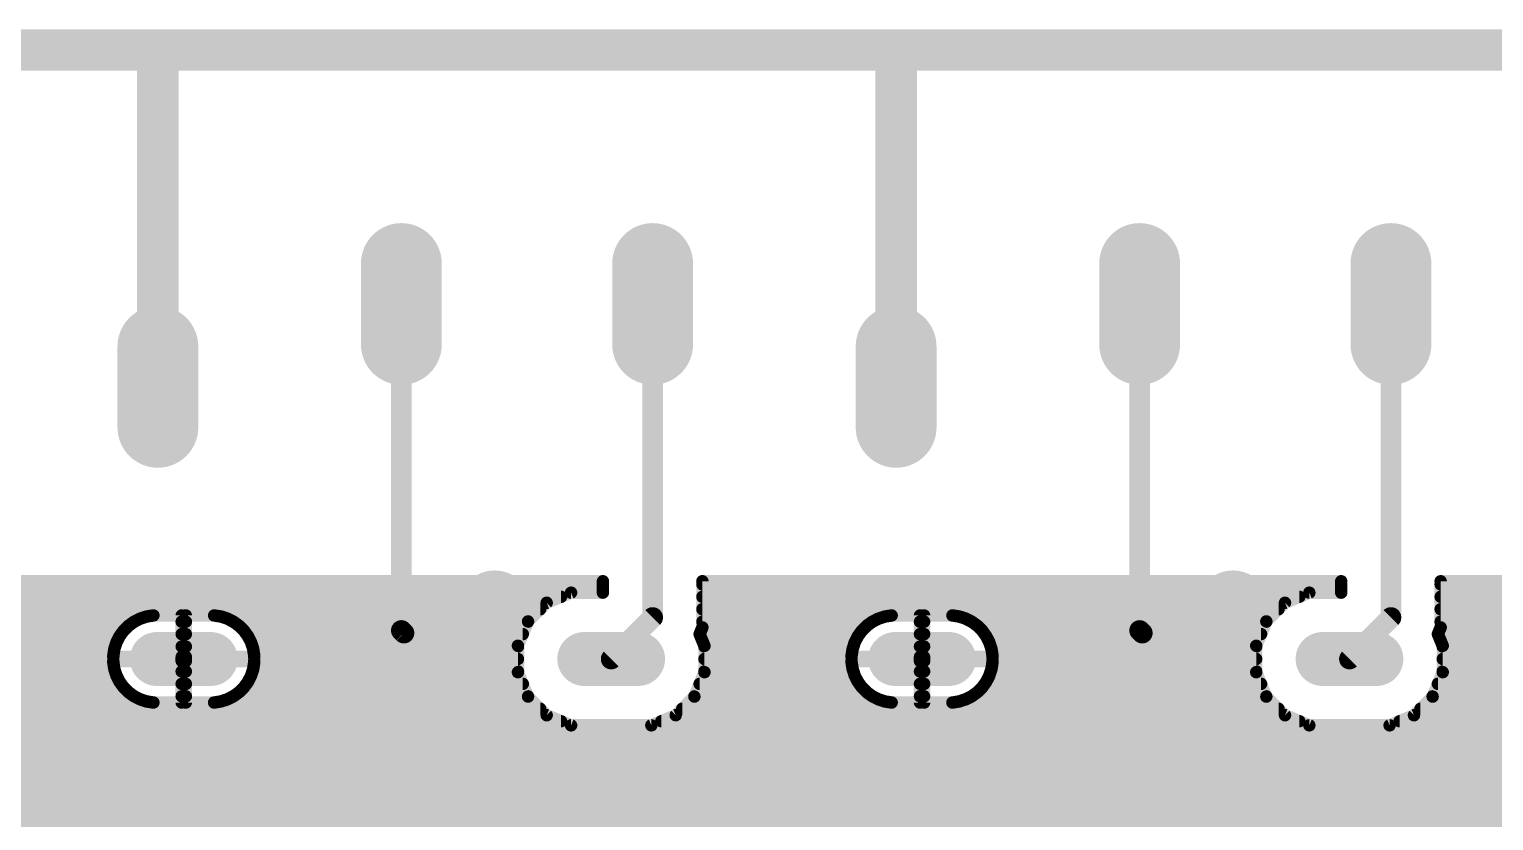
# Model space of a CAD drawing. Header units: millimetres. Extents: x 0 to 653, y 0 to 287.
# Drawn here: x 102.26 to 138.16, y 147.69 to 167.08 of the extents above; entities that cross this region are included whole.
import ezdxf

# ---------------------------------------------------------------- set-up
doc = ezdxf.new("R2010")
doc.units = ezdxf.units.MM
for name, color, linetype in [('16', 7, 'Continuous'), ('17', 7, 'Continuous'), ('18', 7, 'Continuous')]:
    doc.layers.add(name, color=color, linetype=linetype)

# ---------------------------------------------------------------- blocks, each defined once
blk = doc.blocks.new('LONGP100')
at = {"const_width": 1}
blk.add_lwpolyline([(-0.5, 0), (0.5, 0)], dxfattribs=at)
at = {"const_width": 0.5}
for points in [[(-0.5, 0.25, 1), (-0.5, -0.25)], [(0.5, -0.25, 1), (0.5, 0.25)]]:
    blk.add_lwpolyline(points, format="xyb", dxfattribs=at)
blk = doc.blocks.new('ROUNDV')
at = {"const_width": 0.5}
blk.add_lwpolyline([(0, -0.25, 1), (0, 0.25, 1), (0, -0.25)], format="xyb", dxfattribs=at)

msp = doc.modelspace()

# ---------------------------------------------------------------- linework, layer by layer
at = {"layer": '16'}
for points, const_width in [([(91.123, 166.573), (105.41, 166.573)], 1.016), ([(105.41, 166.573), (110.172, 166.573)], 1.016), ([(105.41, 158.318), (105.41, 166.573)], 1.016), ([(110.172, 166.573), (123.507, 166.573)], 1.016), ([(123.507, 166.573), (141.605, 166.573)], 1.016), ([(123.507, 158.318), (123.507, 166.573)], 1.016), ([(111.379, 160.35), (111.379, 152.349)], 0.508), ([(117.538, 160.35), (117.538, 152.666)], 0.508), ([(129.476, 160.35), (129.476, 152.349)], 0.508), ([(135.636, 160.35), (135.636, 152.666)], 0.508), ([(116.319, 153.555), (100.66, 153.555)], 0.305), ([(116.319, 153.276), (116.319, 153.555)], 0.305), ([(134.417, 153.555), (118.758, 153.555)], 0.305), ([(118.758, 153.555), (118.758, 152.424)], 0.305), ([(134.417, 153.276), (134.417, 153.555)], 0.305), ([(152.514, 153.555), (136.855, 153.555)], 0.305), ([(136.855, 153.555), (136.855, 152.424)], 0.305), ([(100.66, 153.479), (116.319, 153.479)], 0.305), ([(100.66, 153.174), (115.293, 153.174)], 0.305), ([(114.941, 153.028), (115.539, 153.276)], 0.305), ([(115.539, 153.276), (116.319, 153.276)], 0.305), ([(118.758, 153.479), (134.417, 153.479)], 0.305), ([(118.758, 153.174), (133.391, 153.174)], 0.305), ([(133.039, 153.028), (133.636, 153.276)], 0.305), ([(133.636, 153.276), (134.417, 153.276)], 0.305), ([(136.855, 153.479), (152.514, 153.479)], 0.305), ([(136.855, 153.174), (151.488, 153.174)], 0.305), ([(100.66, 152.869), (114.782, 152.869)], 0.305), ([(114.484, 152.571), (114.941, 153.028)], 0.305), ([(118.758, 152.869), (132.88, 152.869)], 0.305), ([(132.582, 152.571), (133.039, 153.028)], 0.305), ([(136.855, 152.869), (150.977, 152.869)], 0.305), ([(100.66, 152.565), (104.829, 152.565)], 0.305), ([(104.571, 152.345), (104.69, 152.464)], 0.305), ([(104.69, 152.464), (104.826, 152.563)], 0.305), ([(104.826, 152.563), (104.975, 152.639)], 0.305), ([(104.975, 152.639), (105.135, 152.691)], 0.305), ([(105.135, 152.691), (105.301, 152.717)], 0.305), ([(105.301, 152.717), (105.994, 152.717)], 0.305), ([(105.994, 152.717), (105.994, 151.701)], 0.305), ([(105.994, 152.565), (106.096, 152.565)], 0.305), ([(106.096, 151.701), (106.096, 152.717)], 0.305), ([(106.096, 152.717), (106.789, 152.717)], 0.305), ([(106.789, 152.717), (106.955, 152.691)], 0.305), ([(106.955, 152.691), (107.115, 152.639)], 0.305), ([(107.115, 152.639), (107.264, 152.563)], 0.305), ([(107.261, 152.565), (114.481, 152.565)], 0.305), ([(107.264, 152.563), (107.4, 152.464)], 0.305), ([(107.4, 152.464), (107.519, 152.345)], 0.305), ([(111.379, 152.349), (111.442, 152.285)], 0.508), ([(114.237, 151.974), (114.484, 152.571)], 0.305), ([(117.538, 152.666), (116.522, 151.65)], 0.508), ([(118.758, 152.424), (118.69, 152.26)], 0.305), ([(118.758, 152.565), (122.927, 152.565)], 0.305), ([(122.668, 152.345), (122.787, 152.464)], 0.305), ([(122.787, 152.464), (122.923, 152.563)], 0.305), ([(122.923, 152.563), (123.073, 152.639)], 0.305), ([(123.073, 152.639), (123.232, 152.691)], 0.305), ([(123.232, 152.691), (123.398, 152.717)], 0.305), ([(123.398, 152.717), (124.092, 152.717)], 0.305), ([(124.092, 152.717), (124.092, 151.701)], 0.305), ([(124.092, 152.565), (124.193, 152.565)], 0.305), ([(124.193, 151.701), (124.193, 152.717)], 0.305), ([(124.193, 152.717), (124.887, 152.717)], 0.305), ([(124.887, 152.717), (125.053, 152.691)], 0.305), ([(125.053, 152.691), (125.212, 152.639)], 0.305), ([(125.212, 152.639), (125.362, 152.563)], 0.305), ([(125.358, 152.565), (132.579, 152.565)], 0.305), ([(125.362, 152.563), (125.498, 152.464)], 0.305), ([(125.498, 152.464), (125.617, 152.345)], 0.305), ([(129.476, 152.349), (129.54, 152.285)], 0.508), ([(132.334, 151.974), (132.582, 152.571)], 0.305), ([(135.636, 152.666), (134.62, 151.65)], 0.508), ([(136.855, 152.424), (136.787, 152.26)], 0.305), ([(136.855, 152.565), (141.024, 152.565)], 0.305), ([(100.592, 152.26), (104.509, 152.26)], 0.305), ([(104.344, 151.9), (104.396, 152.06)], 0.305), ([(104.396, 152.06), (104.472, 152.209)], 0.305), ([(104.472, 152.209), (104.571, 152.345)], 0.305), ([(105.994, 152.26), (106.096, 152.26)], 0.305), ([(107.519, 152.345), (107.618, 152.209)], 0.305), ([(107.581, 152.26), (114.355, 152.26)], 0.305), ([(107.618, 152.209), (107.694, 152.06)], 0.305), ([(107.694, 152.06), (107.746, 151.9)], 0.305), ([(118.69, 152.26), (118.808, 151.974)], 0.305), ([(118.69, 152.26), (122.606, 152.26)], 0.305), ([(122.442, 151.9), (122.493, 152.06)], 0.305), ([(122.493, 152.06), (122.57, 152.209)], 0.305), ([(122.57, 152.209), (122.668, 152.345)], 0.305), ([(124.092, 152.26), (124.193, 152.26)], 0.305), ([(125.617, 152.345), (125.715, 152.209)], 0.305), ([(125.679, 152.26), (132.453, 152.26)], 0.305), ([(125.715, 152.209), (125.791, 152.06)], 0.305), ([(125.791, 152.06), (125.843, 151.9)], 0.305), ([(136.787, 152.26), (136.906, 151.974)], 0.305), ([(136.787, 152.26), (140.704, 152.26)], 0.305), ([(100.711, 151.955), (104.362, 151.955)], 0.305), ([(104.318, 151.734), (104.344, 151.9)], 0.305), ([(104.318, 151.701), (104.318, 151.734)], 0.305), ([(105.994, 151.701), (104.318, 151.701)], 0.305), ([(105.994, 151.955), (106.096, 151.955)], 0.305), ([(105.994, 151.599), (105.994, 151.701)], 0.305), ([(105.994, 151.701), (106.096, 151.701)], 0.305), ([(107.772, 151.701), (106.096, 151.701)], 0.305), ([(106.096, 151.701), (106.096, 151.599)], 0.305), ([(107.728, 151.955), (114.237, 151.955)], 0.305), ([(107.746, 151.9), (107.772, 151.734)], 0.305), ([(107.772, 151.734), (107.772, 151.701)], 0.305), ([(114.237, 151.327), (114.237, 151.974)], 0.305), ([(118.808, 151.974), (118.808, 151.327)], 0.305), ([(118.808, 151.955), (122.459, 151.955)], 0.305), ([(122.415, 151.734), (122.442, 151.9)], 0.305), ([(122.415, 151.701), (122.415, 151.734)], 0.305), ([(124.092, 151.701), (122.415, 151.701)], 0.305), ([(124.092, 151.955), (124.193, 151.955)], 0.305), ([(124.092, 151.599), (124.092, 151.701)], 0.305), ([(124.092, 151.701), (124.193, 151.701)], 0.305), ([(125.87, 151.701), (124.193, 151.701)], 0.305), ([(124.193, 151.701), (124.193, 151.599)], 0.305), ([(125.826, 151.955), (132.334, 151.955)], 0.305), ([(125.843, 151.9), (125.87, 151.734)], 0.305), ([(125.87, 151.734), (125.87, 151.701)], 0.305), ([(132.334, 151.327), (132.334, 151.974)], 0.305), ([(136.906, 151.974), (136.906, 151.327)], 0.305), ([(136.906, 151.955), (140.557, 151.955)], 0.305), ([(100.711, 151.65), (105.994, 151.65)], 0.305), ([(100.711, 151.345), (104.362, 151.345)], 0.305), ([(104.318, 151.566), (104.318, 151.599)], 0.305), ([(104.318, 151.599), (105.994, 151.599)], 0.305), ([(104.344, 151.4), (104.318, 151.566)], 0.305), ([(104.396, 151.241), (104.344, 151.4)], 0.305), ([(106.096, 151.599), (105.994, 151.599)], 0.305), ([(105.994, 151.599), (105.994, 150.583)], 0.305), ([(105.994, 151.345), (106.096, 151.345)], 0.305), ([(106.096, 151.65), (114.237, 151.65)], 0.305), ([(106.096, 151.599), (107.772, 151.599)], 0.305), ([(106.096, 150.583), (106.096, 151.599)], 0.305), ([(107.746, 151.4), (107.694, 151.241)], 0.305), ([(107.728, 151.345), (114.237, 151.345)], 0.305), ([(107.772, 151.566), (107.746, 151.4)], 0.305), ([(107.772, 151.599), (107.772, 151.566)], 0.305), ([(118.808, 151.65), (124.092, 151.65)], 0.305), ([(118.808, 151.345), (122.459, 151.345)], 0.305), ([(122.415, 151.566), (122.415, 151.599)], 0.305), ([(122.415, 151.599), (124.092, 151.599)], 0.305), ([(122.442, 151.4), (122.415, 151.566)], 0.305), ([(122.493, 151.241), (122.442, 151.4)], 0.305), ([(124.193, 151.599), (124.092, 151.599)], 0.305), ([(124.092, 151.599), (124.092, 150.583)], 0.305), ([(124.092, 151.345), (124.193, 151.345)], 0.305), ([(124.193, 151.65), (132.334, 151.65)], 0.305), ([(124.193, 151.599), (125.87, 151.599)], 0.305), ([(124.193, 150.583), (124.193, 151.599)], 0.305), ([(125.843, 151.4), (125.791, 151.241)], 0.305), ([(125.826, 151.345), (132.334, 151.345)], 0.305), ([(125.87, 151.566), (125.843, 151.4)], 0.305), ([(125.87, 151.599), (125.87, 151.566)], 0.305), ([(136.906, 151.65), (142.189, 151.65)], 0.305), ([(136.906, 151.345), (140.557, 151.345)], 0.305), ([(100.592, 151.041), (104.509, 151.041)], 0.305), ([(104.472, 151.091), (104.396, 151.241)], 0.305), ([(104.571, 150.955), (104.472, 151.091)], 0.305), ([(105.994, 151.041), (106.096, 151.041)], 0.305), ([(107.618, 151.091), (107.519, 150.955)], 0.305), ([(107.581, 151.041), (114.355, 151.041)], 0.305), ([(107.694, 151.241), (107.618, 151.091)], 0.305), ([(114.484, 150.729), (114.237, 151.327)], 0.305), ([(118.808, 151.327), (118.561, 150.729)], 0.305), ([(118.69, 151.041), (122.606, 151.041)], 0.305), ([(122.57, 151.091), (122.493, 151.241)], 0.305), ([(122.668, 150.955), (122.57, 151.091)], 0.305), ([(124.092, 151.041), (124.193, 151.041)], 0.305), ([(125.715, 151.091), (125.617, 150.955)], 0.305), ([(125.679, 151.041), (132.453, 151.041)], 0.305), ([(125.791, 151.241), (125.715, 151.091)], 0.305), ([(132.582, 150.729), (132.334, 151.327)], 0.305), ([(136.906, 151.327), (136.659, 150.729)], 0.305), ([(136.787, 151.041), (140.704, 151.041)], 0.305), ([(100.466, 150.736), (104.829, 150.736)], 0.305), ([(104.69, 150.836), (104.571, 150.955)], 0.305), ([(104.826, 150.738), (104.69, 150.836)], 0.305), ([(104.975, 150.662), (104.826, 150.738)], 0.305), ([(105.135, 150.61), (104.975, 150.662)], 0.305), ([(105.994, 150.736), (106.096, 150.736)], 0.305), ([(107.115, 150.662), (106.955, 150.61)], 0.305), ([(107.264, 150.738), (107.115, 150.662)], 0.305), ([(107.261, 150.736), (114.481, 150.736)], 0.305), ([(107.4, 150.836), (107.264, 150.738)], 0.305), ([(107.519, 150.955), (107.4, 150.836)], 0.305), ([(114.941, 150.272), (114.484, 150.729)], 0.305), ([(118.561, 150.729), (118.104, 150.272)], 0.305), ([(118.564, 150.736), (122.927, 150.736)], 0.305), ([(122.787, 150.836), (122.668, 150.955)], 0.305), ([(122.923, 150.738), (122.787, 150.836)], 0.305), ([(123.073, 150.662), (122.923, 150.738)], 0.305), ([(123.232, 150.61), (123.073, 150.662)], 0.305), ([(124.092, 150.736), (124.193, 150.736)], 0.305), ([(125.212, 150.662), (125.053, 150.61)], 0.305), ([(125.362, 150.738), (125.212, 150.662)], 0.305), ([(125.358, 150.736), (132.579, 150.736)], 0.305), ([(125.498, 150.836), (125.362, 150.738)], 0.305), ([(125.617, 150.955), (125.498, 150.836)], 0.305), ([(133.039, 150.272), (132.582, 150.729)], 0.305), ([(136.659, 150.729), (136.201, 150.272)], 0.305), ([(136.661, 150.736), (141.024, 150.736)], 0.305), ([(100.165, 150.431), (114.782, 150.431)], 0.305), ([(105.301, 150.583), (105.135, 150.61)], 0.305), ([(105.994, 150.583), (105.301, 150.583)], 0.305), ([(106.789, 150.583), (106.096, 150.583)], 0.305), ([(106.955, 150.61), (106.789, 150.583)], 0.305), ([(115.539, 150.025), (114.941, 150.272)], 0.305), ([(118.104, 150.272), (117.506, 150.025)], 0.305), ([(118.263, 150.431), (132.88, 150.431)], 0.305), ([(123.398, 150.583), (123.232, 150.61)], 0.305), ([(124.092, 150.583), (123.398, 150.583)], 0.305), ([(124.887, 150.583), (124.193, 150.583)], 0.305), ([(125.053, 150.61), (124.887, 150.583)], 0.305), ([(133.636, 150.025), (133.039, 150.272)], 0.305), ([(136.201, 150.272), (135.604, 150.025)], 0.305), ([(136.36, 150.431), (150.977, 150.431)], 0.305), ([(99.654, 150.126), (115.293, 150.126)], 0.305), ([(117.506, 150.025), (115.539, 150.025)], 0.305), ([(117.751, 150.126), (133.391, 150.126)], 0.305), ([(135.604, 150.025), (133.636, 150.025)], 0.305), ([(135.849, 150.126), (151.488, 150.126)], 0.305), ([(1.168, 149.821), (167.958, 149.821)], 0.305), ([(6.188, 149.517), (167.958, 149.517)], 0.305), ([(6.493, 149.212), (167.958, 149.212)], 0.305), ([(6.693, 148.907), (167.958, 148.907)], 0.305), ([(6.693, 148.602), (167.958, 148.602)], 0.305), ([(6.693, 148.297), (167.958, 148.297)], 0.305), ([(6.693, 147.993), (167.958, 147.993)], 0.305), ([(6.442, 147.688), (167.958, 147.688)], 0.305)]:
    msp.add_lwpolyline(points, dxfattribs=dict(at, const_width=const_width))
for points, const_width in [([(105.41, 166.319, -1), (105.41, 166.827)], 0.508), ([(105.156, 166.573, -1), (105.664, 166.573)], 0.508), ([(105.41, 166.827, -1), (105.41, 166.319)], 0.508), ([(110.172, 166.319, -1), (110.172, 166.827)], 0.508), ([(110.172, 166.827, -1), (110.172, 166.319)], 0.508), ([(123.507, 166.319, -1), (123.507, 166.827)], 0.508), ([(123.254, 166.573, -1), (123.761, 166.573)], 0.508), ([(123.507, 166.827, -1), (123.507, 166.319)], 0.508), ([(111.252, 160.35, -1), (111.506, 160.35)], 0.254), ([(117.412, 160.35, -1), (117.665, 160.35)], 0.254), ([(129.35, 160.35, -1), (129.603, 160.35)], 0.254), ([(135.509, 160.35, -1), (135.763, 160.35)], 0.254), ([(105.664, 158.318, -1), (105.156, 158.318)], 0.508), ([(123.761, 158.318, -1), (123.254, 158.318)], 0.508), ([(116.243, 153.555, -1), (116.395, 153.555)], 0.152), ([(116.319, 153.631, -1), (116.319, 153.479)], 0.152), ([(118.758, 153.479, -1), (118.758, 153.631)], 0.152), ([(118.681, 153.555, -1), (118.834, 153.555)], 0.152), ([(134.341, 153.555, -1), (134.493, 153.555)], 0.152), ([(134.417, 153.631, -1), (134.417, 153.479)], 0.152), ([(136.855, 153.479, -1), (136.855, 153.631)], 0.152), ([(136.779, 153.555, -1), (136.931, 153.555)], 0.152), ([(115.293, 153.25, -1), (115.293, 153.098)], 0.152), ([(115.539, 153.2, -1), (115.539, 153.352)], 0.152), ([(115.51, 153.346, -1), (115.568, 153.205)], 0.152), ([(116.395, 153.276, -1), (116.243, 153.276)], 0.152), ([(116.319, 153.555, -1), (116.319, 153.403)], 0.152), ([(116.319, 153.352, -1), (116.319, 153.2)], 0.152), ([(118.758, 153.403, -1), (118.758, 153.555)], 0.152), ([(118.758, 153.098, -1), (118.758, 153.25)], 0.152), ([(133.391, 153.25, -1), (133.391, 153.098)], 0.152), ([(133.636, 153.2, -1), (133.636, 153.352)], 0.152), ([(133.607, 153.346, -1), (133.665, 153.205)], 0.152), ([(134.493, 153.276, -1), (134.341, 153.276)], 0.152), ([(134.417, 153.555, -1), (134.417, 153.403)], 0.152), ([(134.417, 153.352, -1), (134.417, 153.2)], 0.152), ([(136.855, 153.403, -1), (136.855, 153.555)], 0.152), ([(136.855, 153.098, -1), (136.855, 153.25)], 0.152), ([(114.782, 152.946, -1), (114.782, 152.793)], 0.152), ([(114.97, 152.958, -1), (114.912, 153.099)], 0.152), ([(114.887, 153.082, -1), (114.995, 152.974)], 0.152), ([(118.758, 152.793, -1), (118.758, 152.946)], 0.152), ([(132.88, 152.946, -1), (132.88, 152.793)], 0.152), ([(133.068, 152.958, -1), (133.01, 153.099)], 0.152), ([(132.985, 153.082, -1), (133.093, 152.974)], 0.152), ([(136.855, 152.793, -1), (136.855, 152.946)], 0.152), ([(104.734, 152.402, -1), (104.645, 152.526)], 0.152), ([(104.636, 152.518, -1), (104.743, 152.41)], 0.152), ([(104.86, 152.495, -1), (104.791, 152.63)], 0.152), ([(104.781, 152.624, -1), (104.87, 152.501)], 0.152), ([(104.829, 152.641, -1), (104.829, 152.488)], 0.152), ([(104.999, 152.566, -1), (104.951, 152.711)], 0.152), ([(104.941, 152.707, -1), (105.01, 152.571)], 0.152), ([(105.147, 152.615, -1), (105.123, 152.766)], 0.152), ([(105.111, 152.763, -1), (105.158, 152.618)], 0.152), ([(105.301, 152.641, -1), (105.301, 152.793)], 0.152), ([(105.289, 152.792, -1), (105.313, 152.642)], 0.152), ([(105.918, 152.717, -1), (106.07, 152.717)], 0.152), ([(105.994, 152.488, -1), (105.994, 152.641)], 0.152), ([(105.994, 152.793, -1), (105.994, 152.641)], 0.152), ([(106.02, 152.717, -1), (106.172, 152.717)], 0.152), ([(106.096, 152.641, -1), (106.096, 152.793)], 0.152), ([(106.096, 152.641, -1), (106.096, 152.488)], 0.152), ([(106.777, 152.642, -1), (106.801, 152.792)], 0.152), ([(106.789, 152.793, -1), (106.789, 152.641)], 0.152), ([(106.932, 152.618, -1), (106.979, 152.763)], 0.152), ([(106.967, 152.766, -1), (106.943, 152.615)], 0.152), ([(107.08, 152.571, -1), (107.15, 152.707)], 0.152), ([(107.138, 152.711, -1), (107.091, 152.566)], 0.152), ([(107.261, 152.488, -1), (107.261, 152.641)], 0.152), ([(107.22, 152.501, -1), (107.309, 152.624)], 0.152), ([(107.299, 152.63, -1), (107.23, 152.495)], 0.152), ([(107.347, 152.41, -1), (107.454, 152.518)], 0.152), ([(107.445, 152.526, -1), (107.356, 152.402)], 0.152), ([(111.289, 152.259, -1), (111.469, 152.438)], 0.254), ([(114.538, 152.517, -1), (114.43, 152.625)], 0.152), ([(114.414, 152.6, -1), (114.554, 152.542)], 0.152), ([(114.481, 152.641, -1), (114.481, 152.488)], 0.152), ([(117.665, 152.666, -1), (117.412, 152.666)], 0.254), ([(117.449, 152.756, -1), (117.628, 152.576)], 0.254), ([(118.758, 152.488, -1), (118.758, 152.641)], 0.152), ([(118.687, 152.453, -1), (118.828, 152.394)], 0.152), ([(122.832, 152.402, -1), (122.742, 152.526)], 0.152), ([(122.733, 152.518, -1), (122.841, 152.41)], 0.152), ([(122.958, 152.495, -1), (122.888, 152.63)], 0.152), ([(122.878, 152.624, -1), (122.968, 152.501)], 0.152), ([(122.927, 152.641, -1), (122.927, 152.488)], 0.152), ([(123.096, 152.566, -1), (123.049, 152.711)], 0.152), ([(123.038, 152.707, -1), (123.107, 152.571)], 0.152), ([(123.244, 152.615, -1), (123.22, 152.766)], 0.152), ([(123.209, 152.763, -1), (123.256, 152.618)], 0.152), ([(123.398, 152.641, -1), (123.398, 152.793)], 0.152), ([(123.386, 152.792, -1), (123.41, 152.642)], 0.152), ([(124.016, 152.717, -1), (124.168, 152.717)], 0.152), ([(124.092, 152.488, -1), (124.092, 152.641)], 0.152), ([(124.092, 152.793, -1), (124.092, 152.641)], 0.152), ([(124.117, 152.717, -1), (124.269, 152.717)], 0.152), ([(124.193, 152.641, -1), (124.193, 152.793)], 0.152), ([(124.193, 152.641, -1), (124.193, 152.488)], 0.152), ([(124.875, 152.642, -1), (124.899, 152.792)], 0.152), ([(124.887, 152.793, -1), (124.887, 152.641)], 0.152), ([(125.029, 152.618, -1), (125.076, 152.763)], 0.152), ([(125.065, 152.766, -1), (125.041, 152.615)], 0.152), ([(125.178, 152.571, -1), (125.247, 152.707)], 0.152), ([(125.236, 152.711, -1), (125.189, 152.566)], 0.152), ([(125.358, 152.488, -1), (125.358, 152.641)], 0.152), ([(125.317, 152.501, -1), (125.407, 152.624)], 0.152), ([(125.397, 152.63, -1), (125.327, 152.495)], 0.152), ([(125.444, 152.41, -1), (125.552, 152.518)], 0.152), ([(125.543, 152.526, -1), (125.453, 152.402)], 0.152), ([(129.387, 152.259, -1), (129.566, 152.438)], 0.254), ([(132.635, 152.517, -1), (132.528, 152.625)], 0.152), ([(132.511, 152.6, -1), (132.652, 152.542)], 0.152), ([(132.579, 152.641, -1), (132.579, 152.488)], 0.152), ([(135.763, 152.666, -1), (135.509, 152.666)], 0.254), ([(135.546, 152.756, -1), (135.726, 152.576)], 0.254), ([(136.855, 152.488, -1), (136.855, 152.641)], 0.152), ([(136.785, 152.453, -1), (136.926, 152.394)], 0.152), ([(104.323, 152.083, -1), (104.468, 152.036)], 0.152), ([(104.534, 152.164, -1), (104.41, 152.254)], 0.152), ([(104.404, 152.244, -1), (104.54, 152.175)], 0.152), ([(104.625, 152.291, -1), (104.517, 152.399)], 0.152), ([(104.509, 152.39, -1), (104.632, 152.3)], 0.152), ([(104.509, 152.336, -1), (104.509, 152.184)], 0.152), ([(105.994, 152.184, -1), (105.994, 152.336)], 0.152), ([(106.096, 152.336, -1), (106.096, 152.184)], 0.152), ([(107.457, 152.3, -1), (107.581, 152.39)], 0.152), ([(107.573, 152.399, -1), (107.465, 152.291)], 0.152), ([(107.581, 152.184, -1), (107.581, 152.336)], 0.152), ([(107.55, 152.175, -1), (107.686, 152.244)], 0.152), ([(107.68, 152.254, -1), (107.556, 152.164)], 0.152), ([(107.622, 152.036, -1), (107.766, 152.083)], 0.152), ([(111.506, 152.349, -1), (111.252, 152.349)], 0.254), ([(111.532, 152.375, -1), (111.353, 152.195)], 0.254), ([(114.355, 152.336, -1), (114.355, 152.184)], 0.152), ([(118.62, 152.231, -1), (118.76, 152.289)], 0.152), ([(118.69, 152.184, -1), (118.69, 152.336)], 0.152), ([(118.76, 152.231, -1), (118.62, 152.289)], 0.152), ([(118.834, 152.424, -1), (118.681, 152.424)], 0.152), ([(122.421, 152.083, -1), (122.566, 152.036)], 0.152), ([(122.631, 152.164, -1), (122.508, 152.254)], 0.152), ([(122.502, 152.244, -1), (122.638, 152.175)], 0.152), ([(122.722, 152.291, -1), (122.615, 152.399)], 0.152), ([(122.607, 152.39, -1), (122.73, 152.3)], 0.152), ([(122.606, 152.336, -1), (122.606, 152.184)], 0.152), ([(124.092, 152.184, -1), (124.092, 152.336)], 0.152), ([(124.193, 152.336, -1), (124.193, 152.184)], 0.152), ([(125.555, 152.3, -1), (125.678, 152.39)], 0.152), ([(125.671, 152.399, -1), (125.563, 152.291)], 0.152), ([(125.679, 152.184, -1), (125.679, 152.336)], 0.152), ([(125.647, 152.175, -1), (125.783, 152.244)], 0.152), ([(125.777, 152.254, -1), (125.654, 152.164)], 0.152), ([(125.719, 152.036, -1), (125.864, 152.083)], 0.152), ([(129.603, 152.349, -1), (129.35, 152.349)], 0.254), ([(129.63, 152.375, -1), (129.45, 152.195)], 0.254), ([(132.453, 152.336, -1), (132.453, 152.184)], 0.152), ([(136.717, 152.231, -1), (136.858, 152.289)], 0.152), ([(136.787, 152.184, -1), (136.787, 152.336)], 0.152), ([(136.858, 152.231, -1), (136.717, 152.289)], 0.152), ([(136.931, 152.424, -1), (136.779, 152.424)], 0.152), ([(104.242, 151.734, -1), (104.394, 151.734)], 0.152), ([(104.318, 151.625, -1), (104.318, 151.777)], 0.152), ([(104.416, 151.876, -1), (104.272, 151.924)], 0.152), ([(104.269, 151.912, -1), (104.419, 151.888)], 0.152), ([(104.464, 152.025, -1), (104.328, 152.094)], 0.152), ([(104.362, 152.031, -1), (104.362, 151.879)], 0.152), ([(105.994, 151.879, -1), (105.994, 152.031)], 0.152), ([(105.918, 151.701, -1), (106.07, 151.701)], 0.152), ([(105.994, 151.625, -1), (105.994, 151.777)], 0.152), ([(105.994, 151.777, -1), (105.994, 151.625)], 0.152), ([(106.096, 151.625, -1), (106.096, 151.777)], 0.152), ([(106.02, 151.701, -1), (106.172, 151.701)], 0.152), ([(106.096, 152.031, -1), (106.096, 151.879)], 0.152), ([(106.096, 151.777, -1), (106.096, 151.625)], 0.152), ([(107.762, 152.094, -1), (107.626, 152.025)], 0.152), ([(107.728, 151.879, -1), (107.728, 152.031)], 0.152), ([(107.671, 151.888, -1), (107.821, 151.912)], 0.152), ([(107.818, 151.924, -1), (107.674, 151.876)], 0.152), ([(107.696, 151.734, -1), (107.848, 151.734)], 0.152), ([(107.772, 151.777, -1), (107.772, 151.625)], 0.152), ([(114.16, 151.974, -1), (114.313, 151.974)], 0.152), ([(114.307, 151.944, -1), (114.166, 152.003)], 0.152), ([(114.237, 152.031, -1), (114.237, 151.879)], 0.152), ([(116.612, 151.56, -1), (116.433, 151.74)], 0.254), ([(118.732, 151.974, -1), (118.885, 151.974)], 0.152), ([(118.808, 151.879, -1), (118.808, 152.031)], 0.152), ([(118.879, 152.003, -1), (118.738, 151.944)], 0.152), ([(122.339, 151.734, -1), (122.492, 151.734)], 0.152), ([(122.415, 151.625, -1), (122.415, 151.777)], 0.152), ([(122.514, 151.876, -1), (122.369, 151.924)], 0.152), ([(122.366, 151.912, -1), (122.517, 151.888)], 0.152), ([(122.561, 152.025, -1), (122.426, 152.094)], 0.152), ([(122.459, 152.031, -1), (122.459, 151.879)], 0.152), ([(124.092, 151.879, -1), (124.092, 152.031)], 0.152), ([(124.016, 151.701, -1), (124.168, 151.701)], 0.152), ([(124.092, 151.625, -1), (124.092, 151.777)], 0.152), ([(124.092, 151.777, -1), (124.092, 151.625)], 0.152), ([(124.193, 151.625, -1), (124.193, 151.777)], 0.152), ([(124.117, 151.701, -1), (124.269, 151.701)], 0.152), ([(124.193, 152.031, -1), (124.193, 151.879)], 0.152), ([(124.193, 151.777, -1), (124.193, 151.625)], 0.152), ([(125.859, 152.094, -1), (125.724, 152.025)], 0.152), ([(125.826, 151.879, -1), (125.826, 152.031)], 0.152), ([(125.768, 151.888, -1), (125.919, 151.912)], 0.152), ([(125.916, 151.924, -1), (125.771, 151.876)], 0.152), ([(125.793, 151.734, -1), (125.946, 151.734)], 0.152), ([(125.87, 151.777, -1), (125.87, 151.625)], 0.152), ([(132.258, 151.974, -1), (132.41, 151.974)], 0.152), ([(132.404, 151.944, -1), (132.264, 152.003)], 0.152), ([(132.334, 152.031, -1), (132.334, 151.879)], 0.152), ([(134.71, 151.56, -1), (134.53, 151.74)], 0.254), ([(136.83, 151.974, -1), (136.982, 151.974)], 0.152), ([(136.906, 151.879, -1), (136.906, 152.031)], 0.152), ([(136.976, 152.003, -1), (136.836, 151.944)], 0.152), ([(104.393, 151.722, -1), (104.243, 151.746)], 0.152), ([(104.394, 151.701, -1), (104.242, 151.701)], 0.152), ([(104.242, 151.599, -1), (104.394, 151.599)], 0.152), ([(104.318, 151.523, -1), (104.318, 151.676)], 0.152), ([(104.243, 151.554, -1), (104.393, 151.578)], 0.152), ([(104.394, 151.566, -1), (104.242, 151.566)], 0.152), ([(104.272, 151.377, -1), (104.416, 151.424)], 0.152), ([(104.419, 151.412, -1), (104.269, 151.388)], 0.152), ([(104.362, 151.422, -1), (104.362, 151.269)], 0.152), ([(106.07, 151.701, -1), (105.918, 151.701)], 0.152), ([(105.994, 151.523, -1), (105.994, 151.676)], 0.152), ([(105.918, 151.599, -1), (106.07, 151.599)], 0.152), ([(106.07, 151.599, -1), (105.918, 151.599)], 0.152), ([(105.994, 151.269, -1), (105.994, 151.422)], 0.152), ([(105.994, 151.726, -1), (105.994, 151.574)], 0.152), ([(105.994, 151.676, -1), (105.994, 151.523)], 0.152), ([(106.096, 151.574, -1), (106.096, 151.726)], 0.152), ([(106.172, 151.701, -1), (106.02, 151.701)], 0.152), ([(106.096, 151.523, -1), (106.096, 151.676)], 0.152), ([(106.02, 151.599, -1), (106.172, 151.599)], 0.152), ([(106.172, 151.599, -1), (106.02, 151.599)], 0.152), ([(106.096, 151.676, -1), (106.096, 151.523)], 0.152), ([(106.096, 151.422, -1), (106.096, 151.269)], 0.152), ([(107.728, 151.269, -1), (107.728, 151.422)], 0.152), ([(107.821, 151.388, -1), (107.671, 151.412)], 0.152), ([(107.674, 151.424, -1), (107.818, 151.377)], 0.152), ([(107.848, 151.701, -1), (107.696, 151.701)], 0.152), ([(107.696, 151.599, -1), (107.848, 151.599)], 0.152), ([(107.848, 151.566, -1), (107.696, 151.566)], 0.152), ([(107.847, 151.746, -1), (107.697, 151.722)], 0.152), ([(107.697, 151.578, -1), (107.847, 151.554)], 0.152), ([(107.772, 151.676, -1), (107.772, 151.523)], 0.152), ([(114.237, 151.726, -1), (114.237, 151.574)], 0.152), ([(114.237, 151.422, -1), (114.237, 151.269)], 0.152), ([(118.808, 151.574, -1), (118.808, 151.726)], 0.152), ([(118.808, 151.269, -1), (118.808, 151.422)], 0.152), ([(122.491, 151.722, -1), (122.34, 151.746)], 0.152), ([(122.492, 151.701, -1), (122.339, 151.701)], 0.152), ([(122.339, 151.599, -1), (122.492, 151.599)], 0.152), ([(122.415, 151.523, -1), (122.415, 151.676)], 0.152), ([(122.34, 151.554, -1), (122.491, 151.578)], 0.152), ([(122.492, 151.566, -1), (122.339, 151.566)], 0.152), ([(122.369, 151.377, -1), (122.514, 151.424)], 0.152), ([(122.517, 151.412, -1), (122.366, 151.388)], 0.152), ([(122.459, 151.422, -1), (122.459, 151.269)], 0.152), ([(124.168, 151.701, -1), (124.016, 151.701)], 0.152), ([(124.092, 151.523, -1), (124.092, 151.676)], 0.152), ([(124.016, 151.599, -1), (124.168, 151.599)], 0.152), ([(124.168, 151.599, -1), (124.016, 151.599)], 0.152), ([(124.092, 151.269, -1), (124.092, 151.422)], 0.152), ([(124.092, 151.726, -1), (124.092, 151.574)], 0.152), ([(124.092, 151.676, -1), (124.092, 151.523)], 0.152), ([(124.193, 151.574, -1), (124.193, 151.726)], 0.152), ([(124.269, 151.701, -1), (124.117, 151.701)], 0.152), ([(124.193, 151.523, -1), (124.193, 151.676)], 0.152), ([(124.117, 151.599, -1), (124.269, 151.599)], 0.152), ([(124.269, 151.599, -1), (124.117, 151.599)], 0.152), ([(124.193, 151.676, -1), (124.193, 151.523)], 0.152), ([(124.193, 151.422, -1), (124.193, 151.269)], 0.152), ([(125.826, 151.269, -1), (125.826, 151.422)], 0.152), ([(125.919, 151.388, -1), (125.768, 151.412)], 0.152), ([(125.771, 151.424, -1), (125.916, 151.377)], 0.152), ([(125.946, 151.701, -1), (125.793, 151.701)], 0.152), ([(125.793, 151.599, -1), (125.946, 151.599)], 0.152), ([(125.946, 151.566, -1), (125.793, 151.566)], 0.152), ([(125.945, 151.746, -1), (125.794, 151.722)], 0.152), ([(125.794, 151.578, -1), (125.945, 151.554)], 0.152), ([(125.87, 151.676, -1), (125.87, 151.523)], 0.152), ([(132.334, 151.726, -1), (132.334, 151.574)], 0.152), ([(132.334, 151.422, -1), (132.334, 151.269)], 0.152), ([(136.906, 151.574, -1), (136.906, 151.726)], 0.152), ([(136.906, 151.269, -1), (136.906, 151.422)], 0.152), ([(104.328, 151.206, -1), (104.464, 151.275)], 0.152), ([(104.468, 151.264, -1), (104.323, 151.217)], 0.152), ([(104.41, 151.046, -1), (104.534, 151.136)], 0.152), ([(104.54, 151.126, -1), (104.404, 151.056)], 0.152), ([(104.509, 151.117, -1), (104.509, 150.964)], 0.152), ([(105.994, 150.964, -1), (105.994, 151.117)], 0.152), ([(106.096, 151.117, -1), (106.096, 150.964)], 0.152), ([(107.581, 150.964, -1), (107.581, 151.117)], 0.152), ([(107.686, 151.056, -1), (107.55, 151.126)], 0.152), ([(107.556, 151.136, -1), (107.68, 151.046)], 0.152), ([(107.766, 151.217, -1), (107.622, 151.264)], 0.152), ([(107.626, 151.275, -1), (107.762, 151.206)], 0.152), ([(114.166, 151.298, -1), (114.307, 151.356)], 0.152), ([(114.313, 151.327, -1), (114.16, 151.327)], 0.152), ([(114.355, 151.117, -1), (114.355, 150.964)], 0.152), ([(118.69, 150.964, -1), (118.69, 151.117)], 0.152), ([(118.885, 151.327, -1), (118.732, 151.327)], 0.152), ([(118.738, 151.356, -1), (118.879, 151.298)], 0.152), ([(122.426, 151.206, -1), (122.561, 151.275)], 0.152), ([(122.566, 151.264, -1), (122.421, 151.217)], 0.152), ([(122.508, 151.046, -1), (122.631, 151.136)], 0.152), ([(122.638, 151.126, -1), (122.502, 151.056)], 0.152), ([(122.606, 151.117, -1), (122.606, 150.964)], 0.152), ([(124.092, 150.964, -1), (124.092, 151.117)], 0.152), ([(124.193, 151.117, -1), (124.193, 150.964)], 0.152), ([(125.679, 150.964, -1), (125.679, 151.117)], 0.152), ([(125.783, 151.056, -1), (125.647, 151.126)], 0.152), ([(125.654, 151.136, -1), (125.777, 151.046)], 0.152), ([(125.864, 151.217, -1), (125.719, 151.264)], 0.152), ([(125.724, 151.275, -1), (125.859, 151.206)], 0.152), ([(132.264, 151.298, -1), (132.404, 151.356)], 0.152), ([(132.41, 151.327, -1), (132.258, 151.327)], 0.152), ([(132.453, 151.117, -1), (132.453, 150.964)], 0.152), ([(136.787, 150.964, -1), (136.787, 151.117)], 0.152), ([(136.982, 151.327, -1), (136.83, 151.327)], 0.152), ([(136.836, 151.356, -1), (136.976, 151.298)], 0.152), ([(104.517, 150.901, -1), (104.625, 151.009)], 0.152), ([(104.632, 151, -1), (104.509, 150.91)], 0.152), ([(104.645, 150.775, -1), (104.734, 150.898)], 0.152), ([(104.743, 150.89, -1), (104.636, 150.783)], 0.152), ([(104.791, 150.67, -1), (104.86, 150.806)], 0.152), ([(104.87, 150.799, -1), (104.781, 150.676)], 0.152), ([(104.829, 150.812, -1), (104.829, 150.66)], 0.152), ([(104.951, 150.589, -1), (104.999, 150.734)], 0.152), ([(105.01, 150.729, -1), (104.941, 150.594)], 0.152), ([(105.994, 150.66, -1), (105.994, 150.812)], 0.152), ([(106.096, 150.812, -1), (106.096, 150.66)], 0.152), ([(107.15, 150.594, -1), (107.08, 150.729)], 0.152), ([(107.091, 150.734, -1), (107.138, 150.589)], 0.152), ([(107.261, 150.66, -1), (107.261, 150.812)], 0.152), ([(107.309, 150.676, -1), (107.22, 150.799)], 0.152), ([(107.23, 150.806, -1), (107.299, 150.67)], 0.152), ([(107.454, 150.783, -1), (107.347, 150.89)], 0.152), ([(107.356, 150.898, -1), (107.445, 150.775)], 0.152), ([(107.581, 150.91, -1), (107.457, 151)], 0.152), ([(107.465, 151.009, -1), (107.573, 150.901)], 0.152), ([(114.43, 150.675, -1), (114.538, 150.783)], 0.152), ([(114.554, 150.758, -1), (114.414, 150.7)], 0.152), ([(114.481, 150.812, -1), (114.481, 150.66)], 0.152), ([(118.631, 150.7, -1), (118.491, 150.758)], 0.152), ([(118.564, 150.66, -1), (118.564, 150.812)], 0.152), ([(118.507, 150.783, -1), (118.615, 150.675)], 0.152), ([(122.615, 150.901, -1), (122.722, 151.009)], 0.152), ([(122.73, 151, -1), (122.607, 150.91)], 0.152), ([(122.742, 150.775, -1), (122.832, 150.898)], 0.152), ([(122.841, 150.89, -1), (122.733, 150.783)], 0.152), ([(122.888, 150.67, -1), (122.958, 150.806)], 0.152), ([(122.968, 150.799, -1), (122.878, 150.676)], 0.152), ([(122.927, 150.812, -1), (122.927, 150.66)], 0.152), ([(123.049, 150.589, -1), (123.096, 150.734)], 0.152), ([(123.107, 150.729, -1), (123.038, 150.594)], 0.152), ([(124.092, 150.66, -1), (124.092, 150.812)], 0.152), ([(124.193, 150.812, -1), (124.193, 150.66)], 0.152), ([(125.247, 150.594, -1), (125.178, 150.729)], 0.152), ([(125.189, 150.734, -1), (125.236, 150.589)], 0.152), ([(125.358, 150.66, -1), (125.358, 150.812)], 0.152), ([(125.407, 150.676, -1), (125.317, 150.799)], 0.152), ([(125.327, 150.806, -1), (125.397, 150.67)], 0.152), ([(125.552, 150.783, -1), (125.444, 150.89)], 0.152), ([(125.453, 150.898, -1), (125.543, 150.775)], 0.152), ([(125.678, 150.91, -1), (125.555, 151)], 0.152), ([(125.563, 151.009, -1), (125.671, 150.901)], 0.152), ([(132.528, 150.675, -1), (132.635, 150.783)], 0.152), ([(132.652, 150.758, -1), (132.511, 150.7)], 0.152), ([(132.579, 150.812, -1), (132.579, 150.66)], 0.152), ([(136.729, 150.7, -1), (136.588, 150.758)], 0.152), ([(136.661, 150.66, -1), (136.661, 150.812)], 0.152), ([(136.605, 150.783, -1), (136.712, 150.675)], 0.152), ([(105.123, 150.534, -1), (105.147, 150.685)], 0.152), ([(105.158, 150.682, -1), (105.111, 150.537)], 0.152), ([(105.301, 150.507, -1), (105.301, 150.66)], 0.152), ([(105.313, 150.659, -1), (105.289, 150.508)], 0.152), ([(106.07, 150.583, -1), (105.918, 150.583)], 0.152), ([(105.994, 150.66, -1), (105.994, 150.507)], 0.152), ([(106.096, 150.507, -1), (106.096, 150.66)], 0.152), ([(106.172, 150.583, -1), (106.02, 150.583)], 0.152), ([(106.801, 150.508, -1), (106.777, 150.659)], 0.152), ([(106.789, 150.66, -1), (106.789, 150.507)], 0.152), ([(106.979, 150.537, -1), (106.932, 150.682)], 0.152), ([(106.943, 150.685, -1), (106.967, 150.534)], 0.152), ([(114.782, 150.507, -1), (114.782, 150.355)], 0.152), ([(114.912, 150.202, -1), (114.97, 150.342)], 0.152), ([(118.075, 150.342, -1), (118.133, 150.202)], 0.152), ([(118.263, 150.355, -1), (118.263, 150.507)], 0.152), ([(123.22, 150.534, -1), (123.244, 150.685)], 0.152), ([(123.256, 150.682, -1), (123.209, 150.537)], 0.152), ([(123.398, 150.507, -1), (123.398, 150.66)], 0.152), ([(123.41, 150.659, -1), (123.386, 150.508)], 0.152), ([(124.168, 150.583, -1), (124.016, 150.583)], 0.152), ([(124.092, 150.66, -1), (124.092, 150.507)], 0.152), ([(124.193, 150.507, -1), (124.193, 150.66)], 0.152), ([(124.269, 150.583, -1), (124.117, 150.583)], 0.152), ([(124.899, 150.508, -1), (124.875, 150.659)], 0.152), ([(124.887, 150.66, -1), (124.887, 150.507)], 0.152), ([(125.076, 150.537, -1), (125.029, 150.682)], 0.152), ([(125.041, 150.685, -1), (125.065, 150.534)], 0.152), ([(132.88, 150.507, -1), (132.88, 150.355)], 0.152), ([(133.01, 150.202, -1), (133.068, 150.342)], 0.152), ([(136.172, 150.342, -1), (136.23, 150.202)], 0.152), ([(136.36, 150.355, -1), (136.36, 150.507)], 0.152), ([(114.995, 150.326, -1), (114.887, 150.218)], 0.152), ([(115.293, 150.202, -1), (115.293, 150.05)], 0.152), ([(115.539, 149.948, -1), (115.539, 150.101)], 0.152), ([(115.568, 150.095, -1), (115.51, 149.954)], 0.152), ([(117.535, 149.954, -1), (117.477, 150.095)], 0.152), ([(117.506, 150.101, -1), (117.506, 149.948)], 0.152), ([(117.751, 150.05, -1), (117.751, 150.202)], 0.152), ([(118.158, 150.218, -1), (118.05, 150.326)], 0.152), ([(133.093, 150.326, -1), (132.985, 150.218)], 0.152), ([(133.391, 150.202, -1), (133.391, 150.05)], 0.152), ([(133.636, 149.948, -1), (133.636, 150.101)], 0.152), ([(133.665, 150.095, -1), (133.607, 149.954)], 0.152), ([(135.633, 149.954, -1), (135.575, 150.095)], 0.152), ([(135.604, 150.101, -1), (135.604, 149.948)], 0.152), ([(135.849, 150.05, -1), (135.849, 150.202)], 0.152), ([(136.255, 150.218, -1), (136.147, 150.326)], 0.152)]:
    msp.add_lwpolyline(points, format="xyb", dxfattribs=dict(at, const_width=const_width))

# ---------------------------------------------------------------- block references
at = {"layer": '17', "xscale": -1.9812, "yscale": 1.9812, "rotation": 270}
for p in [(111.379, 160.35), (111.379, 160.35), (117.538, 160.35), (117.538, 160.35), (129.476, 160.35), (129.476, 160.35), (135.636, 160.35), (135.636, 160.35), (105.41, 158.318), (105.41, 158.318), (123.507, 158.318), (123.507, 158.318)]:
    msp.add_blockref('LONGP100', p, dxfattribs=at)
at = {"layer": '17', "xscale": -1.3208, "yscale": 1.3208}
for p in [(106.045, 151.65), (106.045, 151.65), (116.522, 151.65), (116.522, 151.65), (124.142, 151.65), (124.142, 151.65), (134.62, 151.65), (134.62, 151.65)]:
    msp.add_blockref('LONGP100', p, dxfattribs=at)
at = {"layer": '18', "xscale": -1.8, "yscale": 1.8, "rotation": 180}
for p in [(113.665, 152.92), (113.665, 152.92), (131.762, 152.92), (131.762, 152.92)]:
    msp.add_blockref('ROUNDV', p, dxfattribs=at)

doc.saveas('drawing.dxf')
